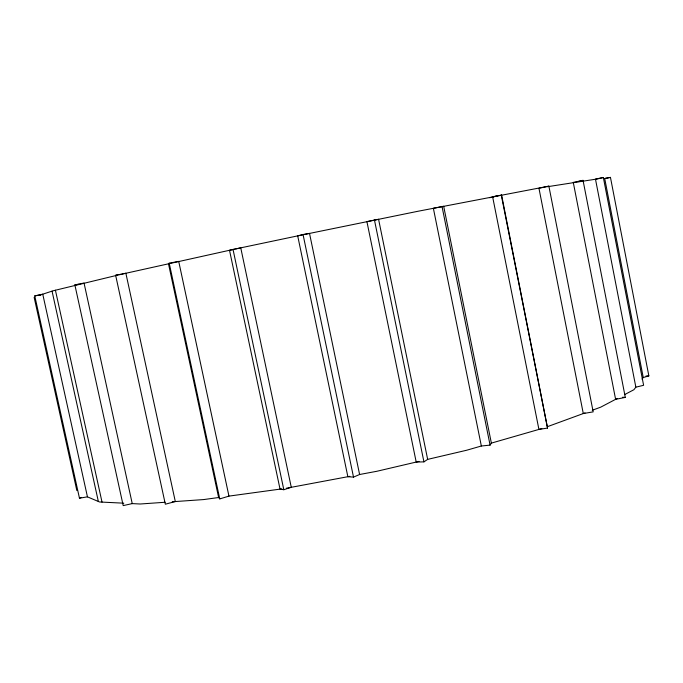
<?xml version="1.0" encoding="UTF-8"?>
<svg xmlns="http://www.w3.org/2000/svg" width="683" height="683" viewBox="0 0 683 683"><rect width="100%" height="100%" fill="white"/><g stroke="black" fill="none" stroke-linecap="round" stroke-linejoin="round"><path stroke-width="1.02" d="M547.544 428.07L501.604 195.073L492.622 196.772L538.921 429.419L547.544 428.07L501.245 194.911M427.66 459.377L378.57 219.26L366.916 221.616L416.203 462.058L423.938 461.87L427.66 459.377L466.549 450.268L481.344 446.008L490.078 445.12L491.367 443.113L541.824 428.582M635.856 387.176L595.465 179.091L603.354 177.503L643.608 385.297L635.856 387.176L633.901 389.72L624.535 394.646M642.037 379.116L643.249 377.537L648.85 375.881L610.457 177.392L604.703 178.502L643.249 377.537M228.95 496.114L178.715 261.367L169.213 263.186L168.453 263.612L218.628 497.523L219.755 498.906L228.95 496.114L281.84 488.883M617.312 398.437L600.681 407.179L592.281 410.252M359.599 474.506L309.519 233.39L303.047 234.508L297.703 235.874L347.86 476.708L353.512 477.11L359.599 474.506L376.82 471.287L419.063 461.392M123.794 503.183L99.53 501.979L87.45 496.857L42.756 294.185L34.765 295.901L79.459 498.18L81.405 497.437M547.578 426.619L585.066 412.899M39.162 295.363L53.061 290.804L117.954 275.061L115.64 275.266L165.329 504.208L175.309 501.553L125.868 273.234L115.64 275.266M283.821 489.728L291.274 487.295L240.757 247.852L229.505 250.26L280.039 489.13L283.821 489.728L233.005 249.312M548.876 186.152L538.955 188.269L583.291 413.548L593.185 411.866L548.876 186.152L418.133 211.235L303.611 234.628M577.852 181.661L583.043 180.355L625.304 397.404L615.614 399.333L573.276 182.387L583.043 180.355M489.694 197.737L497.6 195.799M603.354 177.503L597.104 178.989L547.382 186.732M610.457 177.392L604.703 178.502M118.944 274.831L120.917 274.378M121.898 274.148L234.875 249.09M491.367 443.113L443.685 206.275L433.364 208.281L481.344 446.008M132.237 503.602L123.205 505.608L74.865 284.896L84.035 283.027L132.237 503.602L140.177 504.003L165.124 502.261M235.857 248.877L302.62 234.841M286.416 488.208L349.816 476.341M34.765 295.901L40.92 294.791M79.459 498.18L87.45 496.857M74.865 284.896L78.972 284.299M218.628 497.523L203.662 499.572L172.261 501.766M645.998 376.034L648.85 375.881M622.58 397.25L625.304 397.404M34.15 297.361L76.838 490.514M55.417 290.215L102.023 502.107M52.053 291.137L98.352 501.484M169.213 263.186L219.755 498.906M303.047 234.508L353.512 477.11M374.421 219.849L423.938 461.87M441.995 206.351L490.078 445.12"/></g></svg>
